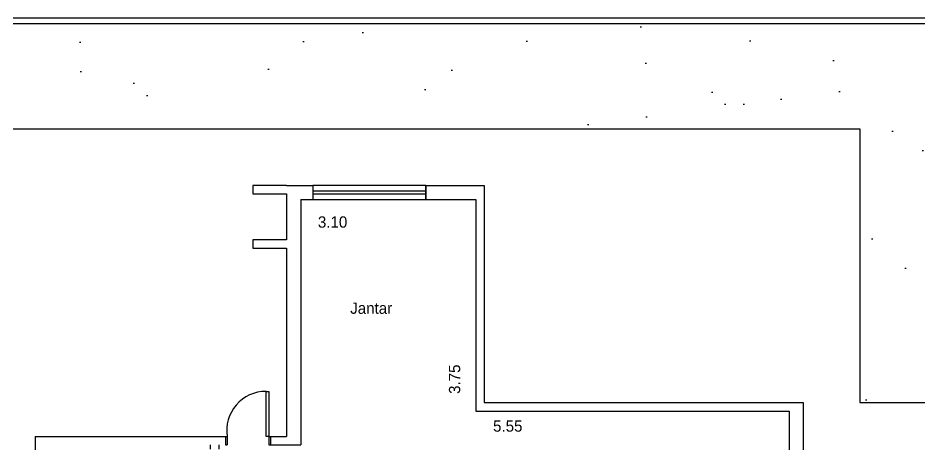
# Model space of a CAD drawing. Extents: x 0 to 46.6, y 0 to 34.7.
# Drawn here: x 14.49 to 30.46, y 12.63 to 20.2 of the extents above; entities that cross this region are included whole.
import ezdxf

# ---------------------------------------------------------------- set-up
doc = ezdxf.new("R2010")
doc.units = 0
doc.layers.get('0').update_dxf_attribs({"linetype": 'CONTINUOUS'})
doc.layers.get('DEFPOINTS').update_dxf_attribs({"linetype": 'CONTINUOUS'})
for name, color, linetype in [('BLOCO', 5, 'CONTINUOUS'), ('CINZA', 8, 'CONTINUOUS'), ('HACHURA', 1, 'CONTINUOUS'), ('JARDIM', 3, 'CONTINUOUS'), ('PAREDE', 7, 'CONTINUOUS')]:
    doc.layers.add(name, color=color, linetype=linetype)
doc.styles.add('PADRÃO', font='', dxfattribs={"height": 0.2})
doc.styles.get('PADRÃO').set_extended_font_data('AvantGarde Bk BT')
doc.dimstyles.new('PADRÃOS', dxfattribs={"dimtxt": 0.15, "dimasz": 0.1, "dimexe": 1.25, "dimexo": 0.625, "dimgap": 0.1, "dimtad": 0, "dimjust": 1, "dimzin": 1, "dimdsep": 46, "dimtxsty": 'PADRÃO', "dimcen": 2.5, "dimse1": 1, "dimse2": 1, "dimsd1": 1, "dimsd2": 1, "dimclrt": 1, "dimadec": 0, "dimazin": 0, "dimtfac": 1, "dimtdec": 4, "dimtmove": 0, "dimatfit": 3, "dimfxl": 1, "dimtolj": 1, "dimtzin": 0, "dimarcsym": 0})

# ---------------------------------------------------------------- blocks, each defined once
blk = doc.blocks.new('J2')
at = {"layer": 'BLOCO'}
for p, q in [((0, 0.25), (0, 0)), ((2, 0.25), (0, 0.25)), ((2, 0), (2, 0.25)), ((2, 0.15), (0, 0.15)), ((0, 0.1), (2, 0.1)), ((0, 0), (2, 0))]:
    blk.add_line(p, q, dxfattribs=at)
blk = doc.blocks.new('P80D15')
at = {"layer": 'BLOCO', "ltscale": 0.015}
for p, q in [((0, 0.15), (0, 0)), ((0, 0.15), (0.03, 0.15)), ((0, 0), (0.03, 0)), ((0.03, 0.15), (0.03, 0)), ((0.77, 0.15), (0.77, 0)), ((0.77, 0.15), (0.8, 0.15)), ((0.77, 0), (0.8, 0)), ((0.8, 0.15), (0.8, 0))]:
    blk.add_line(p, q, dxfattribs=at)
at = {"layer": 'BLOCO'}
blk.add_lwpolyline([(0.77, 0.15), (0.72, 0.15), (0.72, 0.95), (0.77, 0.95)], close=True, dxfattribs=at)
at = {"layer": 'BLOCO', "ltscale": 0.015}
blk.add_arc((0.72, 0.252), 0.698, 90, 188.4445, dxfattribs=at)
blk = doc.blocks.new('*D44')
at = {"layer": 'DEFPOINTS', "color": 0, "linetype": 'ByBlock', "ltscale": 0.015}
for p in [(139.702, 129.535), (142.802, 129.535), (142.802, 129.134)]:
    blk.add_point(p, dxfattribs=at)
at = {"color": 1, "linetype": 'ByBlock', "ltscale": 0.015, "insert": (140.267, 129.134), "char_height": 0.2, "attachment_point": 5, "style": 'PADRÃO'}
blk.add_mtext('\\A1;3.10', dxfattribs=at)
blk = doc.blocks.new('*D45')
at = {"layer": 'DEFPOINTS', "color": 0, "linetype": 'ByBlock', "ltscale": 0.015}
for p in [(142.428, 129.535), (142.802, 129.535), (142.802, 125.785)]:
    blk.add_point(p, dxfattribs=at)
at = {"color": 1, "linetype": 'ByBlock', "ltscale": 0.015, "insert": (142.428, 126.35), "char_height": 0.2, "attachment_point": 5, "rotation": 90, "style": 'PADRÃO'}
blk.add_mtext('\\A1;3.75', dxfattribs=at)
blk = doc.blocks.new('*D46')
at = {"layer": 'DEFPOINTS', "color": 0, "linetype": 'ByBlock', "ltscale": 0.015}
for p in [(142.802, 125.785), (148.352, 125.785), (148.352, 125.519)]:
    blk.add_point(p, dxfattribs=at)
at = {"color": 1, "linetype": 'ByBlock', "ltscale": 0.015, "insert": (143.369, 125.519), "char_height": 0.2, "attachment_point": 5, "style": 'PADRÃO'}
blk.add_mtext('\\A1;5.55', dxfattribs=at)
blk = doc.blocks.new('*D47')
at = {"layer": 'DEFPOINTS', "color": 0, "linetype": 'ByBlock', "ltscale": 0.015}
for p in [(147.936, 125.785), (148.352, 125.785), (148.352, 120.885)]:
    blk.add_point(p, dxfattribs=at)
at = {"color": 1, "linetype": 'ByBlock', "ltscale": 0.015, "insert": (147.936, 121.451), "char_height": 0.2, "attachment_point": 5, "rotation": 90, "style": 'PADRÃO'}
blk.add_mtext('\\A1;4.90', dxfattribs=at)

msp = doc.modelspace()

# ---------------------------------------------------------------- hatches: boundary and pattern name
at = {"layer": 'JARDIM', "ltscale": 0.015}
h = msp.add_hatch(dxfattribs=at)
h.set_pattern_fill('AR-SAND', color=256, scale=0.05, style=0)
h.set_pattern_definition([(37.5, (-120.2082, -112.5505), (-0.080002, 2.447066), [0, -1.9304, 0, -2.159, 0, -2.06375]), (7.5, (-120.2082, -112.5505), (2.247616, 3.584126), [0, -1.0414, 0, -1.7399, 0, -0.66675]), (327.5, (-121.7703, -112.5505), (3.954962, 0.007186), [0, -0.635, 0, -2.286, 0, -2.9845]), (317.5, (-121.7703, -112.5505), (3.81778, 1.114647), [0, -0.3175, 0, -1.4986, 0, -1.7145])])
h.paths.add_polyline_path([(38.1, 0.1), (38.1, 1.085), (22.289, 1.085), (22.289, 3.335), (13.794, 3.335), (13.794, 16.069), (10.953, 16.069), (10.953, 12.568), (9.351, 12.568, -0.957039), (2.427, 10.196), (1.269, 10.196), (1.269, 18.711), (6.994, 18.711), (10.953, 18.711), (10.953, 17.069), (13.794, 17.069), (13.794, 18.235), (29.394, 18.235), (29.394, 13.387), (38.1, 13.387), (38.1, 20.1), (0.1, 20.1), (0.1, 0.1)])
h.paths.add_polyline_path([(3.458, 2.305), (3.429, 2.263, 0.00023), (3.429, 2.262, 0.277622)], flags=16)
h.paths.add_polyline_path([(3.175, 2.686), (3.163, 2.684, 0.08723), (3.176, 2.683, -0.001072)], flags=16)
h.paths.add_polyline_path([(3.795, 2.769), (3.792, 2.8), (3.789, 2.797)], flags=0)
h.paths.add_polyline_path([(4.295, 2.395, 0.003027), (4.295, 2.395), (4.276, 2.41, 0.807593), (4.212, 2.324), (4.215, 2.321, -0.015246), (4.212, 2.324), (3.8, 2.764), (3.77, 2.744), (3.787, 2.759), (3.781, 2.766), (3.17, 2.773, -0.205592), (3.367, 3.225, 0.020722), (3.368, 3.223), (3.389, 3.199, 1.013557), (3.411, 3.263, -0.112661), (3.663, 3.38, 1.209451), (3.735, 3.391, -0.247078), (4.273, 3.171, 1.028456), (4.275, 3.086), (4.312, 3.111, 0.038636), (4.314, 3.117, -0.318335)], flags=16)
h.paths.add_polyline_path([(0.835, 1.287), (0.778, 1.202, 0.00023), (0.779, 1.201, 0.277622)], flags=16)
h.paths.add_polyline_path([(0.259, 2.224), (1.439, 2.21), (1.46, 2.232), (0.697, 3.075, -0.249412), (0.655, 3.122), (0.652, 3.126, 0.205008)], flags=16)
h.paths.add_polyline_path([(2.51, 1.467, 0.003027), (2.509, 1.468), (2.471, 1.496, 0.807593), (2.344, 1.324), (2.349, 1.319, -0.015246), (2.344, 1.324), (1.519, 2.205), (1.459, 2.165), (1.494, 2.195), (1.484, 2.208), (0.3, 2.053, -0.103484), (0.271, 2.044, -0.001072), (0.27, 2.049), (1.484, 2.208), (0.752, 3.21, -0.109808), (1.245, 3.437, -0.010377), (1.245, 3.44), (1.254, 3.399, 0.614169), (1.386, 3.403), (1.378, 3.479, -0.075428), (1.389, 3.46, -0.247078), (2.466, 3.019, 1.028456), (2.469, 2.849), (2.543, 2.899, 0.038636), (2.548, 2.911, -0.318335)], flags=16)
h.paths.add_polyline_path([(1.082, 3.947), (1.054, 3.905, 0.00023), (1.054, 3.904, 0.277622)], flags=16)
h.paths.add_polyline_path([(0.8, 4.328), (0.787, 4.327, 0.08723), (0.801, 4.326, -0.001072)], flags=16)
h.paths.add_polyline_path([(1.42, 4.412), (1.416, 4.443), (1.414, 4.44)], flags=0)
h.paths.add_polyline_path([(1.92, 4.037, 0.003027), (1.92, 4.038), (1.901, 4.052, 0.807593), (1.837, 3.966), (1.839, 3.963, -0.015246), (1.837, 3.966), (1.424, 4.406), (1.394, 4.386), (1.412, 4.401), (1.405, 4.409), (0.795, 4.416, -0.205592), (0.992, 4.868, 0.020722), (0.993, 4.865), (1.014, 4.842, 1.013557), (1.036, 4.905, -0.112661), (1.288, 5.022, 1.209451), (1.359, 5.034, -0.247078), (1.898, 4.813, 1.028456), (1.899, 4.728), (1.937, 4.753, 0.038636), (1.939, 4.759, -0.318335)], flags=16)
h.paths.add_polyline_path([(20.865, 2.465), (20.862, 2.496), (20.859, 2.493)], flags=0)
h.paths.add_polyline_path([(20.528, 2.001), (20.5, 1.958, 0.00023), (20.5, 1.958, 0.277622)], flags=16)
h.paths.add_polyline_path([(20.24, 2.469), (20.851, 2.462), (20.46, 2.895, -0.249412), (20.438, 2.918), (20.437, 2.92, 0.205008)], flags=16)
h.paths.add_polyline_path([(20.853, 2.461), (20.487, 2.963, -0.109808), (20.733, 3.076, 1.209451), (20.805, 3.087, -0.247078), (21.344, 2.867, 1.028456), (21.345, 2.782), (21.382, 2.807, 0.038636), (21.385, 2.813, -0.318335), (21.366, 2.091, 0.003027), (21.365, 2.091), (21.346, 2.105, 0.807593), (21.283, 2.02), (21.285, 2.017, -0.015246), (21.283, 2.02), (20.87, 2.46), (20.84, 2.44), (20.858, 2.455), (20.853, 2.461), (20.261, 2.384, -0.192451), (20.233, 2.38)], flags=16)
h.paths.add_polyline_path([(0.601, 18.801), (0.573, 18.758, 0.00023), (0.573, 18.758, 0.277622)], flags=16)
h.paths.add_polyline_path([(0.319, 19.182), (0.306, 19.18, 0.08723), (0.319, 19.179, -0.001072)], flags=16)
h.paths.add_polyline_path([(0.938, 19.265), (0.935, 19.296), (0.932, 19.293)], flags=0)
h.paths.add_polyline_path([(1.358, 18.817, -0.015246), (1.356, 18.819), (0.943, 19.26), (0.913, 19.24), (0.931, 19.255), (0.924, 19.262), (0.313, 19.269, -0.205592), (0.511, 19.721, 0.020722), (0.512, 19.718), (0.533, 19.695, 1.013557), (0.554, 19.758, -0.112661), (0.806, 19.876, 1.209451), (0.878, 19.887, -0.247078), (1.417, 19.667, 1.028456), (1.418, 19.581), (1.455, 19.607, 0.038636), (1.458, 19.613, -0.318335), (1.439, 18.89, 0.003027), (1.438, 18.891), (1.42, 18.905, 0.807593), (1.356, 18.819)], flags=16)
h.paths.add_polyline_path([(32.609, 18.987), (32.596, 18.985, 0.08723), (32.609, 18.984, -0.001072)], flags=16)
h.paths.add_polyline_path([(33.228, 19.07), (33.225, 19.101), (33.222, 19.098)], flags=0)
h.paths.add_polyline_path([(32.891, 18.606), (32.863, 18.563, 0.00023), (32.863, 18.563, 0.277622)], flags=16)
h.paths.add_polyline_path([(32.801, 19.526, 0.020722), (32.801, 19.523), (32.822, 19.5, 1.013557), (32.844, 19.563, -0.112661), (33.096, 19.681, 1.209451), (33.168, 19.692, -0.247078), (33.707, 19.472, 1.028456), (33.708, 19.386), (33.745, 19.412, 0.038636), (33.748, 19.418, -0.318335), (33.729, 18.695, 0.003027), (33.728, 18.696), (33.709, 18.71, 0.807593), (33.646, 18.624), (33.648, 18.622, -0.015246), (33.646, 18.624), (33.233, 19.065), (33.203, 19.045), (33.221, 19.06), (33.214, 19.067), (32.603, 19.074, -0.205592)], flags=16)
h.paths.add_polyline_path([(33.834, 17.977), (35.014, 17.963), (35.035, 17.985), (34.272, 18.829, -0.249412), (34.23, 18.875), (34.227, 18.879, 0.205008)], flags=16)
h.paths.add_polyline_path([(34.41, 17.04), (34.352, 16.955, 0.00023), (34.353, 16.954, 0.277622)], flags=16)
h.paths.add_polyline_path([(33.845, 17.802), (35.059, 17.961), (34.327, 18.964, -0.109808), (34.82, 19.191, -0.010377), (34.82, 19.194), (34.829, 19.152, 0.614169), (34.961, 19.157), (34.953, 19.232, -0.075428), (34.963, 19.213, -0.247078), (36.041, 18.772, 1.028456), (36.044, 18.602), (36.118, 18.652, 0.038636), (36.122, 18.664, -0.318335), (36.085, 17.22, 0.003027), (36.084, 17.221), (36.046, 17.249, 0.807593), (35.919, 17.077), (35.924, 17.072, -0.015246), (35.919, 17.077), (35.094, 17.958), (35.034, 17.918), (35.069, 17.949), (35.059, 17.961), (33.875, 17.806, -0.103484), (33.846, 17.797, -0.001072)], flags=16)
h.paths.add_polyline_path([(36.202, 16.432), (36.189, 16.43, 0.08723), (36.202, 16.429, -0.001072)], flags=16)
h.paths.add_polyline_path([(36.821, 16.515), (36.818, 16.546), (36.815, 16.543)], flags=0)
h.paths.add_polyline_path([(36.484, 16.051), (36.456, 16.009, 0.00023), (36.456, 16.008, 0.277622)], flags=16)
h.paths.add_polyline_path([(36.394, 16.971, 0.020722), (36.395, 16.969), (36.416, 16.945, 1.013557), (36.438, 17.008, -0.112661), (36.689, 17.126, 1.209451), (36.761, 17.137, -0.247078), (37.3, 16.917, 1.028456), (37.301, 16.832), (37.339, 16.857, 0.038636), (37.341, 16.863, -0.318335), (37.322, 16.141, 0.003027), (37.321, 16.141), (37.303, 16.156, 0.807593), (37.239, 16.07), (37.241, 16.067, -0.015246), (37.239, 16.07), (36.826, 16.51), (36.796, 16.49), (36.814, 16.505), (36.807, 16.512), (36.197, 16.519, -0.205592)], flags=16)

# ---------------------------------------------------------------- linework, layer by layer
at = {"layer": 'CINZA', "ltscale": 0.015}
for p, q in [((13.794, 18.235), (29.394, 18.235)), ((29.394, 18.235), (29.394, 13.387)), ((29.394, 13.387), (38.1, 13.387))]:
    msp.add_line(p, q, dxfattribs=at)
at = {"layer": 'PAREDE', "ltscale": 0.015}
for p, q in [((19.244, 17.235), (18.644, 17.235)), ((18.644, 17.235), (18.644, 17.085)), ((19.244, 17.235), (19.708, 17.235)), ((19.708, 17.235), (19.708, 16.985)), ((21.708, 17.235), (21.708, 16.985)), ((21.708, 17.235), (22.744, 17.235)), ((22.744, 17.235), (22.744, 13.385)), ((18.644, 17.085), (19.244, 17.085)), ((19.244, 17.085), (19.244, 16.27)), ((19.494, 16.985), (19.708, 16.985)), ((19.494, 16.985), (19.494, 12.635)), ((21.708, 16.985), (22.594, 16.985)), ((22.594, 16.985), (22.594, 13.235)), ((18.644, 16.27), (18.644, 16.12)), ((19.244, 16.27), (18.644, 16.27)), ((18.644, 16.12), (19.244, 16.12)), ((19.244, 16.12), (19.244, 12.785)), ((22.744, 13.385), (28.394, 13.385)), ((28.394, 13.385), (28.394, 12.534)), ((22.594, 13.235), (28.144, 13.235)), ((25.044, 13.235), (28.144, 13.235)), ((28.144, 13.235), (28.144, 12.534)), ((14.794, 12.785), (18.161, 12.785)), ((14.794, 12.785), (14.794, 7.999)), ((18.161, 12.785), (18.161, 12.635)), ((18.961, 12.785), (18.961, 12.635)), ((18.961, 12.785), (19.244, 12.785)), ((17.894, 12.635), (17.894, 12.56)), ((18.044, 12.635), (18.044, 12.56)), ((18.961, 12.635), (19.494, 12.635))]:
    msp.add_line(p, q, dxfattribs=at)
at = {"layer": 'PAREDE'}
for points in [[(0, 0), (38.2, 0), (38.2, 20.2), (0, 20.2)], [(0.1, 0.1), (38.1, 0.1), (38.1, 20.1), (0.1, 20.1)]]:
    msp.add_lwpolyline(points, close=True, dxfattribs=at)

# ---------------------------------------------------------------- block references
at = {"layer": 'BLOCO', "ltscale": 0.015}
for name, p in [('J2', (19.708, 16.985)), ('P80D15', (18.161, 12.635))]:
    msp.add_blockref(name, p, dxfattribs=at)

# ---------------------------------------------------------------- texts
at = {"layer": 'HACHURA', "ltscale": 0.015, "style": 'PADRÃO'}
msp.add_text('Jantar', height=0.2, dxfattribs=at).set_placement((20.371, 14.959))

# ---------------------------------------------------------------- dimensions: what is measured, and where the dimension line sits
at = {"layer": 'HACHURA', "ltscale": 0.015}
for base, p1, p2, picture, middle in [((22.594, 16.584), (19.494, 16.985), (22.594, 16.985), '*D44', (20.059, 16.584)), ((28.144, 12.968), (22.594, 13.235), (28.144, 13.235), '*D46', (23.16, 12.968))]:
    dim = msp.add_linear_dim(base=base, p1=p1, p2=p2, dimstyle='PADRÃOS', dxfattribs=at)
    dim.commit()
    dim.dimension.update_dxf_attribs({"geometry": picture, "text_midpoint": middle, "insert": (-120.208, -112.55)})
for base, p1, p2, picture, middle in [((22.22, 16.985), (22.594, 13.235), (22.594, 16.985), '*D45', (22.22, 13.8)), ((27.728, 13.235), (28.144, 8.335), (28.144, 13.235), '*D47', (27.728, 8.901))]:
    dim = msp.add_linear_dim(base=base, p1=p1, p2=p2, angle=90, dimstyle='PADRÃOS', dxfattribs=at)
    dim.commit()
    dim.dimension.update_dxf_attribs({"geometry": picture, "text_midpoint": middle, "insert": (-120.208, -112.55)})

doc.saveas('drawing.dxf')
